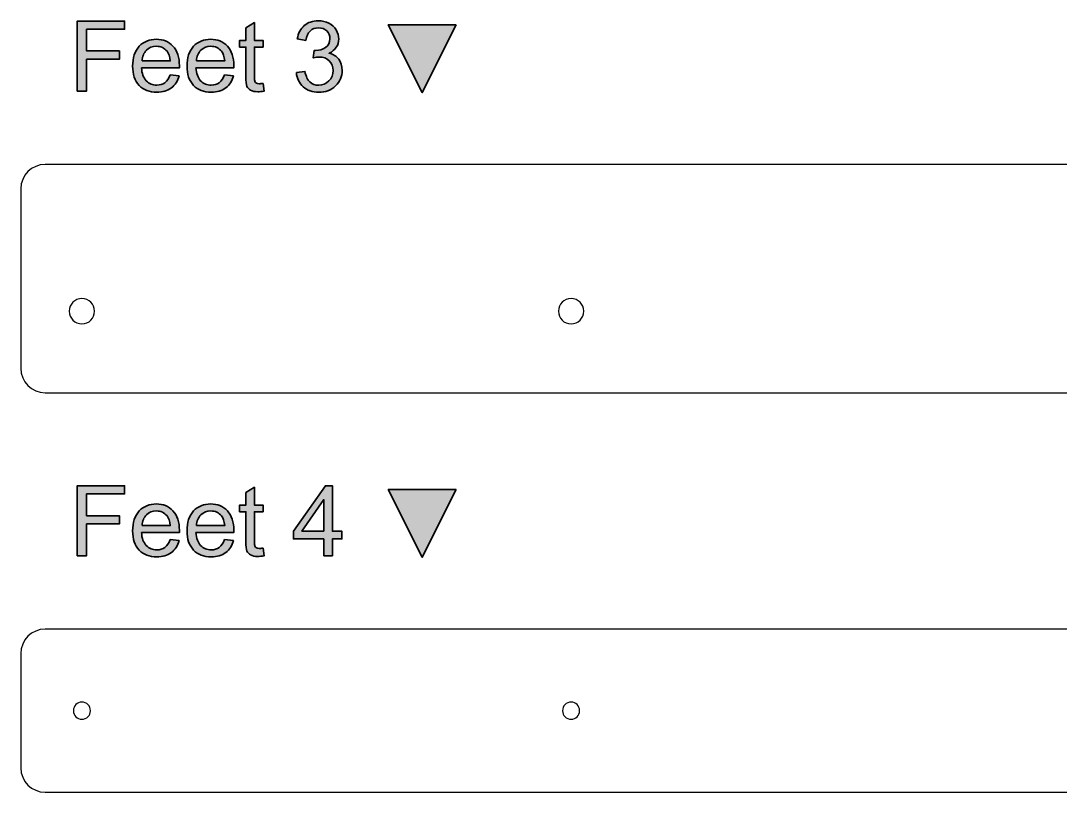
# Model space of a CAD drawing. Header units: millimetres. Extents: x 832 to 1087, y 355 to 571.
# Drawn here: x 832.5 to 960, y 355 to 449.6 of the extents above; entities that cross this region are included whole.
import ezdxf

# ---------------------------------------------------------------- set-up
doc = ezdxf.new("R2010")
doc.units = ezdxf.units.MM
doc.header["$MEASUREMENT"] = 0

# ---------------------------------------------------------------- blocks, each defined once
blk = doc.blocks.new('block 12')
at = {"color": 7, "lineweight": 25, "true_color": 0xffffff}
blk.add_open_spline([(1087.5, 407), (1087.5, 405.34), (1086.16, 404), (1084.5, 404), (1084.5, 404), (835.5, 404), (835.5, 404), (833.84, 404), (832.5, 405.34), (832.5, 407), (832.5, 407), (832.5, 429), (832.5, 429), (832.5, 430.66), (833.84, 432), (835.5, 432), (835.5, 432), (1084.5, 432), (1084.5, 432), (1086.16, 432), (1087.5, 430.66), (1087.5, 429), (1087.5, 429), (1087.5, 407), (1087.5, 407)], degree=3, knots=[0, 0, 0, 0, 1, 1, 1, 2, 2, 2, 3, 3, 3, 4, 4, 4, 5, 5, 5, 6, 6, 6, 7, 7, 7, 8, 8, 8, 8], dxfattribs=at)
blk = doc.blocks.new('block 14')
at = {"color": 7, "lineweight": 25, "true_color": 0xffffff}
blk.add_open_spline([(898.45, 414), (898.45, 414.86), (899.14, 415.55), (900, 415.55), (900.86, 415.55), (901.55, 414.86), (901.55, 414), (901.55, 413.14), (900.86, 412.45), (900, 412.45), (899.14, 412.45), (898.45, 413.14), (898.45, 414), (898.45, 414), (898.45, 414), (898.45, 414)], degree=3, knots=[0, 0, 0, 0, 1, 1, 1, 2, 2, 2, 3, 3, 3, 4, 4, 4, 5, 5, 5, 5], dxfattribs=at)
blk = doc.blocks.new('block 16')
at = {"color": 7, "lineweight": 25, "true_color": 0xffffff}
blk.add_open_spline([(838.45, 414), (838.45, 414.86), (839.14, 415.55), (840, 415.55), (840.86, 415.55), (841.55, 414.86), (841.55, 414), (841.55, 413.14), (840.86, 412.45), (840, 412.45), (839.14, 412.45), (838.45, 413.14), (838.45, 414), (838.45, 414), (838.45, 414), (838.45, 414)], degree=3, knots=[0, 0, 0, 0, 1, 1, 1, 2, 2, 2, 3, 3, 3, 4, 4, 4, 5, 5, 5, 5], dxfattribs=at)
blk = doc.blocks.new('block 17')
at = {"color": 7, "lineweight": 25, "true_color": 0xffffff}
blk.add_open_spline([(1087.5, 358), (1087.5, 356.34), (1086.16, 355), (1084.5, 355), (1084.5, 355), (835.5, 355), (835.5, 355), (833.84, 355), (832.5, 356.34), (832.5, 358), (832.5, 358), (832.5, 372), (832.5, 372), (832.5, 373.66), (833.84, 375), (835.5, 375), (835.5, 375), (1084.5, 375), (1084.5, 375), (1086.16, 375), (1087.5, 373.66), (1087.5, 372), (1087.5, 372), (1087.5, 358), (1087.5, 358)], degree=3, knots=[0, 0, 0, 0, 1, 1, 1, 2, 2, 2, 3, 3, 3, 4, 4, 4, 5, 5, 5, 6, 6, 6, 7, 7, 7, 8, 8, 8, 8], dxfattribs=at)
blk = doc.blocks.new('block 19')
at = {"color": 7, "lineweight": 25, "true_color": 0xffffff}
blk.add_open_spline([(898.95, 365), (898.95, 365.58), (899.42, 366.05), (900, 366.05), (900.58, 366.05), (901.05, 365.58), (901.05, 365), (901.05, 364.42), (900.58, 363.95), (900, 363.95), (899.42, 363.95), (898.95, 364.42), (898.95, 365), (898.95, 365), (898.95, 365), (898.95, 365)], degree=3, knots=[0, 0, 0, 0, 1, 1, 1, 2, 2, 2, 3, 3, 3, 4, 4, 4, 5, 5, 5, 5], dxfattribs=at)
blk = doc.blocks.new('block 21')
at = {"color": 7, "lineweight": 25, "true_color": 0xffffff}
blk.add_open_spline([(838.95, 365), (838.95, 365.58), (839.42, 366.05), (840, 366.05), (840.58, 366.05), (841.05, 365.58), (841.05, 365), (841.05, 364.42), (840.58, 363.95), (840, 363.95), (839.42, 363.95), (838.95, 364.42), (838.95, 365), (838.95, 365), (838.95, 365), (838.95, 365)], degree=3, knots=[0, 0, 0, 0, 1, 1, 1, 2, 2, 2, 3, 3, 3, 4, 4, 4, 5, 5, 5, 5], dxfattribs=at)
blk = doc.blocks.new('block 24')
at = {"true_color": 0xed1c24}
h = blk.add_hatch(color=240, dxfattribs=at)
h.dxf.hatch_style = 2
h.paths.add_polyline_path([(839.43, 441), (839.43, 449.59), (845.23, 449.59), (845.23, 448.58), (840.57, 448.58), (840.57, 445.92), (844.6, 445.92), (844.6, 444.9), (840.57, 444.9), (840.57, 441)])
h = blk.add_hatch(color=240, dxfattribs=at)
h.dxf.hatch_style = 2
edge = h.paths.add_edge_path()
edge.add_spline(control_points=[(862.22, 441.94), (862.22, 441.94), (862.37, 441.01), (862.37, 441.01), (862.08, 440.95), (861.81, 440.92), (861.58, 440.92), (861.19, 440.92), (860.9, 440.98), (860.69, 441.1), (860.48, 441.22), (860.33, 441.38), (860.24, 441.58), (860.16, 441.77), (860.11, 442.19), (860.11, 442.82), (860.11, 442.82), (860.11, 446.4), (860.11, 446.4), (860.11, 446.4), (859.34, 446.4), (859.34, 446.4), (859.34, 446.4), (859.34, 447.22), (859.34, 447.22), (859.34, 447.22), (860.11, 447.22), (860.11, 447.22), (860.11, 447.22), (860.11, 448.76), (860.11, 448.76), (860.11, 448.76), (861.16, 449.4), (861.16, 449.4), (861.16, 449.4), (861.16, 447.22), (861.16, 447.22), (861.16, 447.22), (862.22, 447.22), (862.22, 447.22), (862.22, 447.22), (862.22, 446.4), (862.22, 446.4), (862.22, 446.4), (861.16, 446.4), (861.16, 446.4), (861.16, 446.4), (861.16, 442.76), (861.16, 442.76), (861.16, 442.46), (861.18, 442.27), (861.22, 442.18), (861.25, 442.1), (861.31, 442.03), (861.4, 441.98), (861.48, 441.93), (861.6, 441.9), (861.76, 441.9), (861.88, 441.9), (862.03, 441.92), (862.22, 441.94)], knot_values=[0, 0, 0, 0, 1, 1, 1, 2, 2, 2, 3, 3, 3, 4, 4, 4, 5, 5, 5, 6, 6, 6, 7, 7, 7, 8, 8, 8, 9, 9, 9, 10, 10, 10, 11, 11, 11, 12, 12, 12, 13, 13, 13, 14, 14, 14, 15, 15, 15, 16, 16, 16, 17, 17, 17, 18, 18, 18, 19, 19, 19, 20, 20, 20, 20], degree=3, periodic=1)
h = blk.add_hatch(color=240, dxfattribs=at)
h.dxf.hatch_style = 2
edge = h.paths.add_edge_path()
edge.add_spline(control_points=[(866.3, 443.27), (866.3, 443.27), (867.35, 443.41), (867.35, 443.41), (867.48, 442.81), (867.68, 442.38), (867.97, 442.12), (868.26, 441.85), (868.62, 441.72), (869.04, 441.72), (869.53, 441.72), (869.95, 441.89), (870.29, 442.24), (870.63, 442.58), (870.81, 443.01), (870.81, 443.51), (870.81, 444), (870.65, 444.4), (870.33, 444.71), (870.01, 445.03), (869.61, 445.18), (869.12, 445.18), (868.92, 445.18), (868.68, 445.14), (868.38, 445.07), (868.38, 445.07), (868.5, 445.99), (868.5, 445.99), (868.57, 445.98), (868.62, 445.98), (868.67, 445.98), (869.12, 445.98), (869.52, 446.1), (869.88, 446.33), (870.24, 446.57), (870.42, 446.93), (870.42, 447.42), (870.42, 447.8), (870.29, 448.12), (870.03, 448.38), (869.76, 448.63), (869.43, 448.76), (869.01, 448.76), (868.6, 448.76), (868.26, 448.63), (867.99, 448.37), (867.71, 448.11), (867.54, 447.73), (867.46, 447.21), (867.46, 447.21), (866.41, 447.4), (866.41, 447.4), (866.53, 448.11), (866.83, 448.65), (867.28, 449.04), (867.74, 449.43), (868.31, 449.62), (868.99, 449.62), (869.46, 449.62), (869.89, 449.52), (870.28, 449.32), (870.68, 449.12), (870.98, 448.85), (871.19, 448.5), (871.4, 448.15), (871.5, 447.78), (871.5, 447.39), (871.5, 447.02), (871.4, 446.68), (871.2, 446.38), (871, 446.07), (870.71, 445.83), (870.32, 445.65), (870.83, 445.54), (871.22, 445.29), (871.5, 444.92), (871.78, 444.55), (871.92, 444.09), (871.92, 443.54), (871.92, 442.79), (871.65, 442.15), (871.1, 441.63), (870.56, 441.11), (869.87, 440.85), (869.03, 440.85), (868.28, 440.85), (867.65, 441.07), (867.15, 441.52), (866.65, 441.97), (866.37, 442.55), (866.3, 443.27)], knot_values=[0, 0, 0, 0, 1, 1, 1, 2, 2, 2, 3, 3, 3, 4, 4, 4, 5, 5, 5, 6, 6, 6, 7, 7, 7, 8, 8, 8, 9, 9, 9, 10, 10, 10, 11, 11, 11, 12, 12, 12, 13, 13, 13, 14, 14, 14, 15, 15, 15, 16, 16, 16, 17, 17, 17, 18, 18, 18, 19, 19, 19, 20, 20, 20, 21, 21, 21, 22, 22, 22, 23, 23, 23, 24, 24, 24, 25, 25, 25, 26, 26, 26, 27, 27, 27, 28, 28, 28, 29, 29, 29, 30, 30, 30, 30], degree=3, periodic=1)
h = blk.add_hatch(color=240, dxfattribs=at)
h.dxf.hatch_style = 2
h.paths.add_polyline_path([(885.91, 449.13), (881.75, 440.82), (877.58, 449.13)])
h = blk.add_hatch(color=240, dxfattribs=at)
h.dxf.hatch_style = 2
edge = h.paths.add_edge_path()
edge.add_spline(control_points=[(850.83, 443), (850.83, 443), (851.92, 442.87), (851.92, 442.87), (851.75, 442.23), (851.43, 441.74), (850.97, 441.39), (850.5, 441.04), (849.91, 440.86), (849.18, 440.86), (848.27, 440.86), (847.55, 441.14), (847.02, 441.7), (846.49, 442.26), (846.22, 443.05), (846.22, 444.06), (846.22, 445.11), (846.49, 445.92), (847.03, 446.5), (847.57, 447.07), (848.27, 447.36), (849.13, 447.36), (849.96, 447.36), (850.64, 447.08), (851.17, 446.51), (851.69, 445.95), (851.96, 445.15), (851.96, 444.12), (851.96, 444.06), (851.95, 443.97), (851.95, 443.84), (851.95, 443.84), (847.31, 443.84), (847.31, 443.84), (847.35, 443.16), (847.54, 442.63), (847.89, 442.27), (848.24, 441.91), (848.67, 441.73), (849.19, 441.73), (849.58, 441.73), (849.91, 441.83), (850.18, 442.03), (850.45, 442.23), (850.67, 442.56), (850.83, 443)], knot_values=[0, 0, 0, 0, 1, 1, 1, 2, 2, 2, 3, 3, 3, 4, 4, 4, 5, 5, 5, 6, 6, 6, 7, 7, 7, 8, 8, 8, 9, 9, 9, 10, 10, 10, 11, 11, 11, 12, 12, 12, 13, 13, 13, 14, 14, 14, 15, 15, 15, 15], degree=3, periodic=1)
edge = h.paths.add_edge_path()
edge.add_spline(control_points=[(847.37, 444.71), (847.37, 444.71), (850.84, 444.71), (850.84, 444.71), (850.8, 445.23), (850.66, 445.62), (850.44, 445.89), (850.11, 446.29), (849.67, 446.5), (849.14, 446.5), (848.65, 446.5), (848.25, 446.33), (847.92, 446.01), (847.59, 445.69), (847.4, 445.25), (847.37, 444.71)], knot_values=[0, 0, 0, 0, 1, 1, 1, 2, 2, 2, 3, 3, 3, 4, 4, 4, 5, 5, 5, 5], degree=3, periodic=1)
h = blk.add_hatch(color=240, dxfattribs=at)
h.dxf.hatch_style = 2
edge = h.paths.add_edge_path()
edge.add_spline(control_points=[(857.5, 443), (857.5, 443), (858.59, 442.87), (858.59, 442.87), (858.42, 442.23), (858.1, 441.74), (857.64, 441.39), (857.17, 441.04), (856.58, 440.86), (855.86, 440.86), (854.95, 440.86), (854.23, 441.14), (853.69, 441.7), (853.16, 442.26), (852.89, 443.05), (852.89, 444.06), (852.89, 445.11), (853.16, 445.92), (853.7, 446.5), (854.24, 447.07), (854.94, 447.36), (855.8, 447.36), (856.63, 447.36), (857.31, 447.08), (857.84, 446.51), (858.37, 445.95), (858.63, 445.15), (858.63, 444.12), (858.63, 444.06), (858.63, 443.97), (858.62, 443.84), (858.62, 443.84), (853.98, 443.84), (853.98, 443.84), (854.02, 443.16), (854.22, 442.63), (854.56, 442.27), (854.91, 441.91), (855.34, 441.73), (855.86, 441.73), (856.25, 441.73), (856.58, 441.83), (856.85, 442.03), (857.13, 442.23), (857.34, 442.56), (857.5, 443)], knot_values=[0, 0, 0, 0, 1, 1, 1, 2, 2, 2, 3, 3, 3, 4, 4, 4, 5, 5, 5, 6, 6, 6, 7, 7, 7, 8, 8, 8, 9, 9, 9, 10, 10, 10, 11, 11, 11, 12, 12, 12, 13, 13, 13, 14, 14, 14, 15, 15, 15, 15], degree=3, periodic=1)
edge = h.paths.add_edge_path()
edge.add_spline(control_points=[(854.04, 444.71), (854.04, 444.71), (857.52, 444.71), (857.52, 444.71), (857.47, 445.23), (857.34, 445.62), (857.12, 445.89), (856.78, 446.29), (856.35, 446.5), (855.81, 446.5), (855.33, 446.5), (854.92, 446.33), (854.59, 446.01), (854.26, 445.69), (854.08, 445.25), (854.04, 444.71)], knot_values=[0, 0, 0, 0, 1, 1, 1, 2, 2, 2, 3, 3, 3, 4, 4, 4, 5, 5, 5, 5], degree=3, periodic=1)
at = {"color": 240, "lineweight": 35, "true_color": 0xed1c24}
for points in [[(839.43, 441), (839.43, 449.59), (845.23, 449.59), (845.23, 448.58), (840.57, 448.58), (840.57, 445.92), (844.6, 445.92), (844.6, 444.9), (840.57, 444.9), (840.57, 441), (839.43, 441)], [(885.91, 449.13), (881.75, 440.82), (877.58, 449.13), (885.91, 449.13)]]:
    blk.add_lwpolyline(points, dxfattribs=at)
for points, knots in [([(862.22, 441.94), (862.22, 441.94), (862.37, 441.01), (862.37, 441.01), (862.08, 440.95), (861.81, 440.92), (861.58, 440.92), (861.19, 440.92), (860.9, 440.98), (860.69, 441.1), (860.48, 441.22), (860.33, 441.38), (860.24, 441.58), (860.16, 441.77), (860.11, 442.19), (860.11, 442.82), (860.11, 442.82), (860.11, 446.4), (860.11, 446.4), (860.11, 446.4), (859.34, 446.4), (859.34, 446.4), (859.34, 446.4), (859.34, 447.22), (859.34, 447.22), (859.34, 447.22), (860.11, 447.22), (860.11, 447.22), (860.11, 447.22), (860.11, 448.76), (860.11, 448.76), (860.11, 448.76), (861.16, 449.4), (861.16, 449.4), (861.16, 449.4), (861.16, 447.22), (861.16, 447.22), (861.16, 447.22), (862.22, 447.22), (862.22, 447.22), (862.22, 447.22), (862.22, 446.4), (862.22, 446.4), (862.22, 446.4), (861.16, 446.4), (861.16, 446.4), (861.16, 446.4), (861.16, 442.76), (861.16, 442.76), (861.16, 442.46), (861.18, 442.27), (861.22, 442.18), (861.25, 442.1), (861.31, 442.03), (861.4, 441.98), (861.48, 441.93), (861.6, 441.9), (861.76, 441.9), (861.88, 441.9), (862.03, 441.92), (862.22, 441.94)], [0, 0, 0, 0, 1, 1, 1, 2, 2, 2, 3, 3, 3, 4, 4, 4, 5, 5, 5, 6, 6, 6, 7, 7, 7, 8, 8, 8, 9, 9, 9, 10, 10, 10, 11, 11, 11, 12, 12, 12, 13, 13, 13, 14, 14, 14, 15, 15, 15, 16, 16, 16, 17, 17, 17, 18, 18, 18, 19, 19, 19, 20, 20, 20, 20]), ([(866.3, 443.27), (866.3, 443.27), (867.35, 443.41), (867.35, 443.41), (867.48, 442.81), (867.68, 442.38), (867.97, 442.12), (868.26, 441.85), (868.62, 441.72), (869.04, 441.72), (869.53, 441.72), (869.95, 441.89), (870.29, 442.24), (870.63, 442.58), (870.81, 443.01), (870.81, 443.51), (870.81, 444), (870.65, 444.4), (870.33, 444.71), (870.01, 445.03), (869.61, 445.18), (869.12, 445.18), (868.92, 445.18), (868.68, 445.14), (868.38, 445.07), (868.38, 445.07), (868.5, 445.99), (868.5, 445.99), (868.57, 445.98), (868.62, 445.98), (868.67, 445.98), (869.12, 445.98), (869.52, 446.1), (869.88, 446.33), (870.24, 446.57), (870.42, 446.93), (870.42, 447.42), (870.42, 447.8), (870.29, 448.12), (870.03, 448.38), (869.76, 448.63), (869.43, 448.76), (869.01, 448.76), (868.6, 448.76), (868.26, 448.63), (867.99, 448.37), (867.71, 448.11), (867.54, 447.73), (867.46, 447.21), (867.46, 447.21), (866.41, 447.4), (866.41, 447.4), (866.53, 448.11), (866.83, 448.65), (867.28, 449.04), (867.74, 449.43), (868.31, 449.62), (868.99, 449.62), (869.46, 449.62), (869.89, 449.52), (870.28, 449.32), (870.68, 449.12), (870.98, 448.85), (871.19, 448.5), (871.4, 448.15), (871.5, 447.78), (871.5, 447.39), (871.5, 447.02), (871.4, 446.68), (871.2, 446.38), (871, 446.07), (870.71, 445.83), (870.32, 445.65), (870.83, 445.54), (871.22, 445.29), (871.5, 444.92), (871.78, 444.55), (871.92, 444.09), (871.92, 443.54), (871.92, 442.79), (871.65, 442.15), (871.1, 441.63), (870.56, 441.11), (869.87, 440.85), (869.03, 440.85), (868.28, 440.85), (867.65, 441.07), (867.15, 441.52), (866.65, 441.97), (866.37, 442.55), (866.3, 443.27)], [0, 0, 0, 0, 1, 1, 1, 2, 2, 2, 3, 3, 3, 4, 4, 4, 5, 5, 5, 6, 6, 6, 7, 7, 7, 8, 8, 8, 9, 9, 9, 10, 10, 10, 11, 11, 11, 12, 12, 12, 13, 13, 13, 14, 14, 14, 15, 15, 15, 16, 16, 16, 17, 17, 17, 18, 18, 18, 19, 19, 19, 20, 20, 20, 21, 21, 21, 22, 22, 22, 23, 23, 23, 24, 24, 24, 25, 25, 25, 26, 26, 26, 27, 27, 27, 28, 28, 28, 29, 29, 29, 30, 30, 30, 30]), ([(850.83, 443), (850.83, 443), (851.92, 442.87), (851.92, 442.87), (851.75, 442.23), (851.43, 441.74), (850.97, 441.39), (850.5, 441.04), (849.91, 440.86), (849.18, 440.86), (848.27, 440.86), (847.55, 441.14), (847.02, 441.7), (846.49, 442.26), (846.22, 443.05), (846.22, 444.06), (846.22, 445.11), (846.49, 445.92), (847.03, 446.5), (847.57, 447.07), (848.27, 447.36), (849.13, 447.36), (849.96, 447.36), (850.64, 447.08), (851.17, 446.51), (851.69, 445.95), (851.96, 445.15), (851.96, 444.12), (851.96, 444.06), (851.95, 443.97), (851.95, 443.84), (851.95, 443.84), (847.31, 443.84), (847.31, 443.84), (847.35, 443.16), (847.54, 442.63), (847.89, 442.27), (848.24, 441.91), (848.67, 441.73), (849.19, 441.73), (849.58, 441.73), (849.91, 441.83), (850.18, 442.03), (850.45, 442.23), (850.67, 442.56), (850.83, 443)], [0, 0, 0, 0, 1, 1, 1, 2, 2, 2, 3, 3, 3, 4, 4, 4, 5, 5, 5, 6, 6, 6, 7, 7, 7, 8, 8, 8, 9, 9, 9, 10, 10, 10, 11, 11, 11, 12, 12, 12, 13, 13, 13, 14, 14, 14, 15, 15, 15, 15]), ([(847.37, 444.71), (847.37, 444.71), (850.84, 444.71), (850.84, 444.71), (850.8, 445.23), (850.66, 445.62), (850.44, 445.89), (850.11, 446.29), (849.67, 446.5), (849.14, 446.5), (848.65, 446.5), (848.25, 446.33), (847.92, 446.01), (847.59, 445.69), (847.4, 445.25), (847.37, 444.71)], [0, 0, 0, 0, 1, 1, 1, 2, 2, 2, 3, 3, 3, 4, 4, 4, 5, 5, 5, 5]), ([(857.5, 443), (857.5, 443), (858.59, 442.87), (858.59, 442.87), (858.42, 442.23), (858.1, 441.74), (857.64, 441.39), (857.17, 441.04), (856.58, 440.86), (855.86, 440.86), (854.95, 440.86), (854.23, 441.14), (853.69, 441.7), (853.16, 442.26), (852.89, 443.05), (852.89, 444.06), (852.89, 445.11), (853.16, 445.92), (853.7, 446.5), (854.24, 447.07), (854.94, 447.36), (855.8, 447.36), (856.63, 447.36), (857.31, 447.08), (857.84, 446.51), (858.37, 445.95), (858.63, 445.15), (858.63, 444.12), (858.63, 444.06), (858.63, 443.97), (858.62, 443.84), (858.62, 443.84), (853.98, 443.84), (853.98, 443.84), (854.02, 443.16), (854.22, 442.63), (854.56, 442.27), (854.91, 441.91), (855.34, 441.73), (855.86, 441.73), (856.25, 441.73), (856.58, 441.83), (856.85, 442.03), (857.13, 442.23), (857.34, 442.56), (857.5, 443)], [0, 0, 0, 0, 1, 1, 1, 2, 2, 2, 3, 3, 3, 4, 4, 4, 5, 5, 5, 6, 6, 6, 7, 7, 7, 8, 8, 8, 9, 9, 9, 10, 10, 10, 11, 11, 11, 12, 12, 12, 13, 13, 13, 14, 14, 14, 15, 15, 15, 15]), ([(854.04, 444.71), (854.04, 444.71), (857.52, 444.71), (857.52, 444.71), (857.47, 445.23), (857.34, 445.62), (857.12, 445.89), (856.78, 446.29), (856.35, 446.5), (855.81, 446.5), (855.33, 446.5), (854.92, 446.33), (854.59, 446.01), (854.26, 445.69), (854.08, 445.25), (854.04, 444.71)], [0, 0, 0, 0, 1, 1, 1, 2, 2, 2, 3, 3, 3, 4, 4, 4, 5, 5, 5, 5])]:
    blk.add_open_spline(points, degree=3, knots=knots, dxfattribs=at)
blk = doc.blocks.new('block 25')
at = {"true_color": 0xed1c24}
h = blk.add_hatch(color=240, dxfattribs=at)
h.dxf.hatch_style = 2
h.paths.add_polyline_path([(839.43, 384), (839.43, 392.59), (845.23, 392.59), (845.23, 391.58), (840.57, 391.58), (840.57, 388.92), (844.6, 388.92), (844.6, 387.9), (840.57, 387.9), (840.57, 384)])
h = blk.add_hatch(color=240, dxfattribs=at)
h.dxf.hatch_style = 2
edge = h.paths.add_edge_path()
edge.add_spline(control_points=[(862.22, 384.94), (862.22, 384.94), (862.37, 384.01), (862.37, 384.01), (862.08, 383.95), (861.81, 383.92), (861.58, 383.92), (861.19, 383.92), (860.9, 383.98), (860.69, 384.1), (860.48, 384.22), (860.33, 384.38), (860.24, 384.58), (860.16, 384.77), (860.11, 385.19), (860.11, 385.82), (860.11, 385.82), (860.11, 389.4), (860.11, 389.4), (860.11, 389.4), (859.34, 389.4), (859.34, 389.4), (859.34, 389.4), (859.34, 390.22), (859.34, 390.22), (859.34, 390.22), (860.11, 390.22), (860.11, 390.22), (860.11, 390.22), (860.11, 391.76), (860.11, 391.76), (860.11, 391.76), (861.16, 392.4), (861.16, 392.4), (861.16, 392.4), (861.16, 390.22), (861.16, 390.22), (861.16, 390.22), (862.22, 390.22), (862.22, 390.22), (862.22, 390.22), (862.22, 389.4), (862.22, 389.4), (862.22, 389.4), (861.16, 389.4), (861.16, 389.4), (861.16, 389.4), (861.16, 385.76), (861.16, 385.76), (861.16, 385.46), (861.18, 385.27), (861.22, 385.18), (861.25, 385.1), (861.31, 385.03), (861.4, 384.98), (861.48, 384.93), (861.6, 384.9), (861.76, 384.9), (861.88, 384.9), (862.03, 384.92), (862.22, 384.94)], knot_values=[0, 0, 0, 0, 1, 1, 1, 2, 2, 2, 3, 3, 3, 4, 4, 4, 5, 5, 5, 6, 6, 6, 7, 7, 7, 8, 8, 8, 9, 9, 9, 10, 10, 10, 11, 11, 11, 12, 12, 12, 13, 13, 13, 14, 14, 14, 15, 15, 15, 16, 16, 16, 17, 17, 17, 18, 18, 18, 19, 19, 19, 20, 20, 20, 20], degree=3, periodic=1)
h = blk.add_hatch(color=240, dxfattribs=at)
h.dxf.hatch_style = 2
h.paths.add_polyline_path([(869.67, 384), (869.67, 386.06), (865.95, 386.06), (865.95, 387.02), (869.87, 392.59), (870.73, 392.59), (870.73, 387.02), (871.89, 387.02), (871.89, 386.06), (870.73, 386.06), (870.73, 384)])
h.paths.add_polyline_path([(869.67, 387.02), (869.67, 390.9), (866.99, 387.02)])
h = blk.add_hatch(color=240, dxfattribs=at)
h.dxf.hatch_style = 2
h.paths.add_polyline_path([(885.91, 392.13), (881.75, 383.82), (877.58, 392.13)])
h = blk.add_hatch(color=240, dxfattribs=at)
h.dxf.hatch_style = 2
edge = h.paths.add_edge_path()
edge.add_spline(control_points=[(850.83, 386), (850.83, 386), (851.92, 385.87), (851.92, 385.87), (851.75, 385.23), (851.43, 384.74), (850.97, 384.39), (850.5, 384.04), (849.91, 383.86), (849.18, 383.86), (848.27, 383.86), (847.55, 384.14), (847.02, 384.7), (846.49, 385.26), (846.22, 386.05), (846.22, 387.06), (846.22, 388.11), (846.49, 388.92), (847.03, 389.5), (847.57, 390.07), (848.27, 390.36), (849.13, 390.36), (849.96, 390.36), (850.64, 390.08), (851.17, 389.51), (851.69, 388.95), (851.96, 388.15), (851.96, 387.12), (851.96, 387.06), (851.95, 386.97), (851.95, 386.84), (851.95, 386.84), (847.31, 386.84), (847.31, 386.84), (847.35, 386.16), (847.54, 385.63), (847.89, 385.27), (848.24, 384.91), (848.67, 384.73), (849.19, 384.73), (849.58, 384.73), (849.91, 384.83), (850.18, 385.03), (850.45, 385.23), (850.67, 385.56), (850.83, 386)], knot_values=[0, 0, 0, 0, 1, 1, 1, 2, 2, 2, 3, 3, 3, 4, 4, 4, 5, 5, 5, 6, 6, 6, 7, 7, 7, 8, 8, 8, 9, 9, 9, 10, 10, 10, 11, 11, 11, 12, 12, 12, 13, 13, 13, 14, 14, 14, 15, 15, 15, 15], degree=3, periodic=1)
edge = h.paths.add_edge_path()
edge.add_spline(control_points=[(847.37, 387.71), (847.37, 387.71), (850.84, 387.71), (850.84, 387.71), (850.8, 388.23), (850.66, 388.62), (850.44, 388.89), (850.11, 389.29), (849.67, 389.5), (849.14, 389.5), (848.65, 389.5), (848.25, 389.33), (847.92, 389.01), (847.59, 388.69), (847.4, 388.25), (847.37, 387.71)], knot_values=[0, 0, 0, 0, 1, 1, 1, 2, 2, 2, 3, 3, 3, 4, 4, 4, 5, 5, 5, 5], degree=3, periodic=1)
h = blk.add_hatch(color=240, dxfattribs=at)
h.dxf.hatch_style = 2
edge = h.paths.add_edge_path()
edge.add_spline(control_points=[(857.5, 386), (857.5, 386), (858.59, 385.87), (858.59, 385.87), (858.42, 385.23), (858.1, 384.74), (857.64, 384.39), (857.17, 384.04), (856.58, 383.86), (855.86, 383.86), (854.95, 383.86), (854.23, 384.14), (853.69, 384.7), (853.16, 385.26), (852.89, 386.05), (852.89, 387.06), (852.89, 388.11), (853.16, 388.92), (853.7, 389.5), (854.24, 390.07), (854.94, 390.36), (855.8, 390.36), (856.63, 390.36), (857.31, 390.08), (857.84, 389.51), (858.37, 388.95), (858.63, 388.15), (858.63, 387.12), (858.63, 387.06), (858.63, 386.97), (858.62, 386.84), (858.62, 386.84), (853.98, 386.84), (853.98, 386.84), (854.02, 386.16), (854.22, 385.63), (854.56, 385.27), (854.91, 384.91), (855.34, 384.73), (855.86, 384.73), (856.25, 384.73), (856.58, 384.83), (856.85, 385.03), (857.13, 385.23), (857.34, 385.56), (857.5, 386)], knot_values=[0, 0, 0, 0, 1, 1, 1, 2, 2, 2, 3, 3, 3, 4, 4, 4, 5, 5, 5, 6, 6, 6, 7, 7, 7, 8, 8, 8, 9, 9, 9, 10, 10, 10, 11, 11, 11, 12, 12, 12, 13, 13, 13, 14, 14, 14, 15, 15, 15, 15], degree=3, periodic=1)
edge = h.paths.add_edge_path()
edge.add_spline(control_points=[(854.04, 387.71), (854.04, 387.71), (857.52, 387.71), (857.52, 387.71), (857.47, 388.23), (857.34, 388.62), (857.12, 388.89), (856.78, 389.29), (856.35, 389.5), (855.81, 389.5), (855.33, 389.5), (854.92, 389.33), (854.59, 389.01), (854.26, 388.69), (854.08, 388.25), (854.04, 387.71)], knot_values=[0, 0, 0, 0, 1, 1, 1, 2, 2, 2, 3, 3, 3, 4, 4, 4, 5, 5, 5, 5], degree=3, periodic=1)
at = {"color": 240, "lineweight": 35, "true_color": 0xed1c24}
for points in [[(839.43, 384), (839.43, 392.59), (845.23, 392.59), (845.23, 391.58), (840.57, 391.58), (840.57, 388.92), (844.6, 388.92), (844.6, 387.9), (840.57, 387.9), (840.57, 384), (839.43, 384)], [(869.67, 384), (869.67, 386.06), (865.95, 386.06), (865.95, 387.02), (869.87, 392.59), (870.73, 392.59), (870.73, 387.02), (871.89, 387.02), (871.89, 386.06), (870.73, 386.06), (870.73, 384), (869.67, 384)], [(885.91, 392.13), (881.75, 383.82), (877.58, 392.13), (885.91, 392.13)], [(869.67, 387.02), (869.67, 390.9), (866.99, 387.02), (869.67, 387.02)]]:
    blk.add_lwpolyline(points, dxfattribs=at)
for points, knots in [([(862.22, 384.94), (862.22, 384.94), (862.37, 384.01), (862.37, 384.01), (862.08, 383.95), (861.81, 383.92), (861.58, 383.92), (861.19, 383.92), (860.9, 383.98), (860.69, 384.1), (860.48, 384.22), (860.33, 384.38), (860.24, 384.58), (860.16, 384.77), (860.11, 385.19), (860.11, 385.82), (860.11, 385.82), (860.11, 389.4), (860.11, 389.4), (860.11, 389.4), (859.34, 389.4), (859.34, 389.4), (859.34, 389.4), (859.34, 390.22), (859.34, 390.22), (859.34, 390.22), (860.11, 390.22), (860.11, 390.22), (860.11, 390.22), (860.11, 391.76), (860.11, 391.76), (860.11, 391.76), (861.16, 392.4), (861.16, 392.4), (861.16, 392.4), (861.16, 390.22), (861.16, 390.22), (861.16, 390.22), (862.22, 390.22), (862.22, 390.22), (862.22, 390.22), (862.22, 389.4), (862.22, 389.4), (862.22, 389.4), (861.16, 389.4), (861.16, 389.4), (861.16, 389.4), (861.16, 385.76), (861.16, 385.76), (861.16, 385.46), (861.18, 385.27), (861.22, 385.18), (861.25, 385.1), (861.31, 385.03), (861.4, 384.98), (861.48, 384.93), (861.6, 384.9), (861.76, 384.9), (861.88, 384.9), (862.03, 384.92), (862.22, 384.94)], [0, 0, 0, 0, 1, 1, 1, 2, 2, 2, 3, 3, 3, 4, 4, 4, 5, 5, 5, 6, 6, 6, 7, 7, 7, 8, 8, 8, 9, 9, 9, 10, 10, 10, 11, 11, 11, 12, 12, 12, 13, 13, 13, 14, 14, 14, 15, 15, 15, 16, 16, 16, 17, 17, 17, 18, 18, 18, 19, 19, 19, 20, 20, 20, 20]), ([(850.83, 386), (850.83, 386), (851.92, 385.87), (851.92, 385.87), (851.75, 385.23), (851.43, 384.74), (850.97, 384.39), (850.5, 384.04), (849.91, 383.86), (849.18, 383.86), (848.27, 383.86), (847.55, 384.14), (847.02, 384.7), (846.49, 385.26), (846.22, 386.05), (846.22, 387.06), (846.22, 388.11), (846.49, 388.92), (847.03, 389.5), (847.57, 390.07), (848.27, 390.36), (849.13, 390.36), (849.96, 390.36), (850.64, 390.08), (851.17, 389.51), (851.69, 388.95), (851.96, 388.15), (851.96, 387.12), (851.96, 387.06), (851.95, 386.97), (851.95, 386.84), (851.95, 386.84), (847.31, 386.84), (847.31, 386.84), (847.35, 386.16), (847.54, 385.63), (847.89, 385.27), (848.24, 384.91), (848.67, 384.73), (849.19, 384.73), (849.58, 384.73), (849.91, 384.83), (850.18, 385.03), (850.45, 385.23), (850.67, 385.56), (850.83, 386)], [0, 0, 0, 0, 1, 1, 1, 2, 2, 2, 3, 3, 3, 4, 4, 4, 5, 5, 5, 6, 6, 6, 7, 7, 7, 8, 8, 8, 9, 9, 9, 10, 10, 10, 11, 11, 11, 12, 12, 12, 13, 13, 13, 14, 14, 14, 15, 15, 15, 15]), ([(857.5, 386), (857.5, 386), (858.59, 385.87), (858.59, 385.87), (858.42, 385.23), (858.1, 384.74), (857.64, 384.39), (857.17, 384.04), (856.58, 383.86), (855.86, 383.86), (854.95, 383.86), (854.23, 384.14), (853.69, 384.7), (853.16, 385.26), (852.89, 386.05), (852.89, 387.06), (852.89, 388.11), (853.16, 388.92), (853.7, 389.5), (854.24, 390.07), (854.94, 390.36), (855.8, 390.36), (856.63, 390.36), (857.31, 390.08), (857.84, 389.51), (858.37, 388.95), (858.63, 388.15), (858.63, 387.12), (858.63, 387.06), (858.63, 386.97), (858.62, 386.84), (858.62, 386.84), (853.98, 386.84), (853.98, 386.84), (854.02, 386.16), (854.22, 385.63), (854.56, 385.27), (854.91, 384.91), (855.34, 384.73), (855.86, 384.73), (856.25, 384.73), (856.58, 384.83), (856.85, 385.03), (857.13, 385.23), (857.34, 385.56), (857.5, 386)], [0, 0, 0, 0, 1, 1, 1, 2, 2, 2, 3, 3, 3, 4, 4, 4, 5, 5, 5, 6, 6, 6, 7, 7, 7, 8, 8, 8, 9, 9, 9, 10, 10, 10, 11, 11, 11, 12, 12, 12, 13, 13, 13, 14, 14, 14, 15, 15, 15, 15]), ([(847.37, 387.71), (847.37, 387.71), (850.84, 387.71), (850.84, 387.71), (850.8, 388.23), (850.66, 388.62), (850.44, 388.89), (850.11, 389.29), (849.67, 389.5), (849.14, 389.5), (848.65, 389.5), (848.25, 389.33), (847.92, 389.01), (847.59, 388.69), (847.4, 388.25), (847.37, 387.71)], [0, 0, 0, 0, 1, 1, 1, 2, 2, 2, 3, 3, 3, 4, 4, 4, 5, 5, 5, 5]), ([(854.04, 387.71), (854.04, 387.71), (857.52, 387.71), (857.52, 387.71), (857.47, 388.23), (857.34, 388.62), (857.12, 388.89), (856.78, 389.29), (856.35, 389.5), (855.81, 389.5), (855.33, 389.5), (854.92, 389.33), (854.59, 389.01), (854.26, 388.69), (854.08, 388.25), (854.04, 387.71)], [0, 0, 0, 0, 1, 1, 1, 2, 2, 2, 3, 3, 3, 4, 4, 4, 5, 5, 5, 5])]:
    blk.add_open_spline(points, degree=3, knots=knots, dxfattribs=at)

msp = doc.modelspace()

# ---------------------------------------------------------------- block references
for name in ['block 24', 'block 12', 'block 16', 'block 14', 'block 25', 'block 17', 'block 21', 'block 19']:
    msp.add_blockref(name, (0, 0))

doc.saveas('drawing.dxf')
